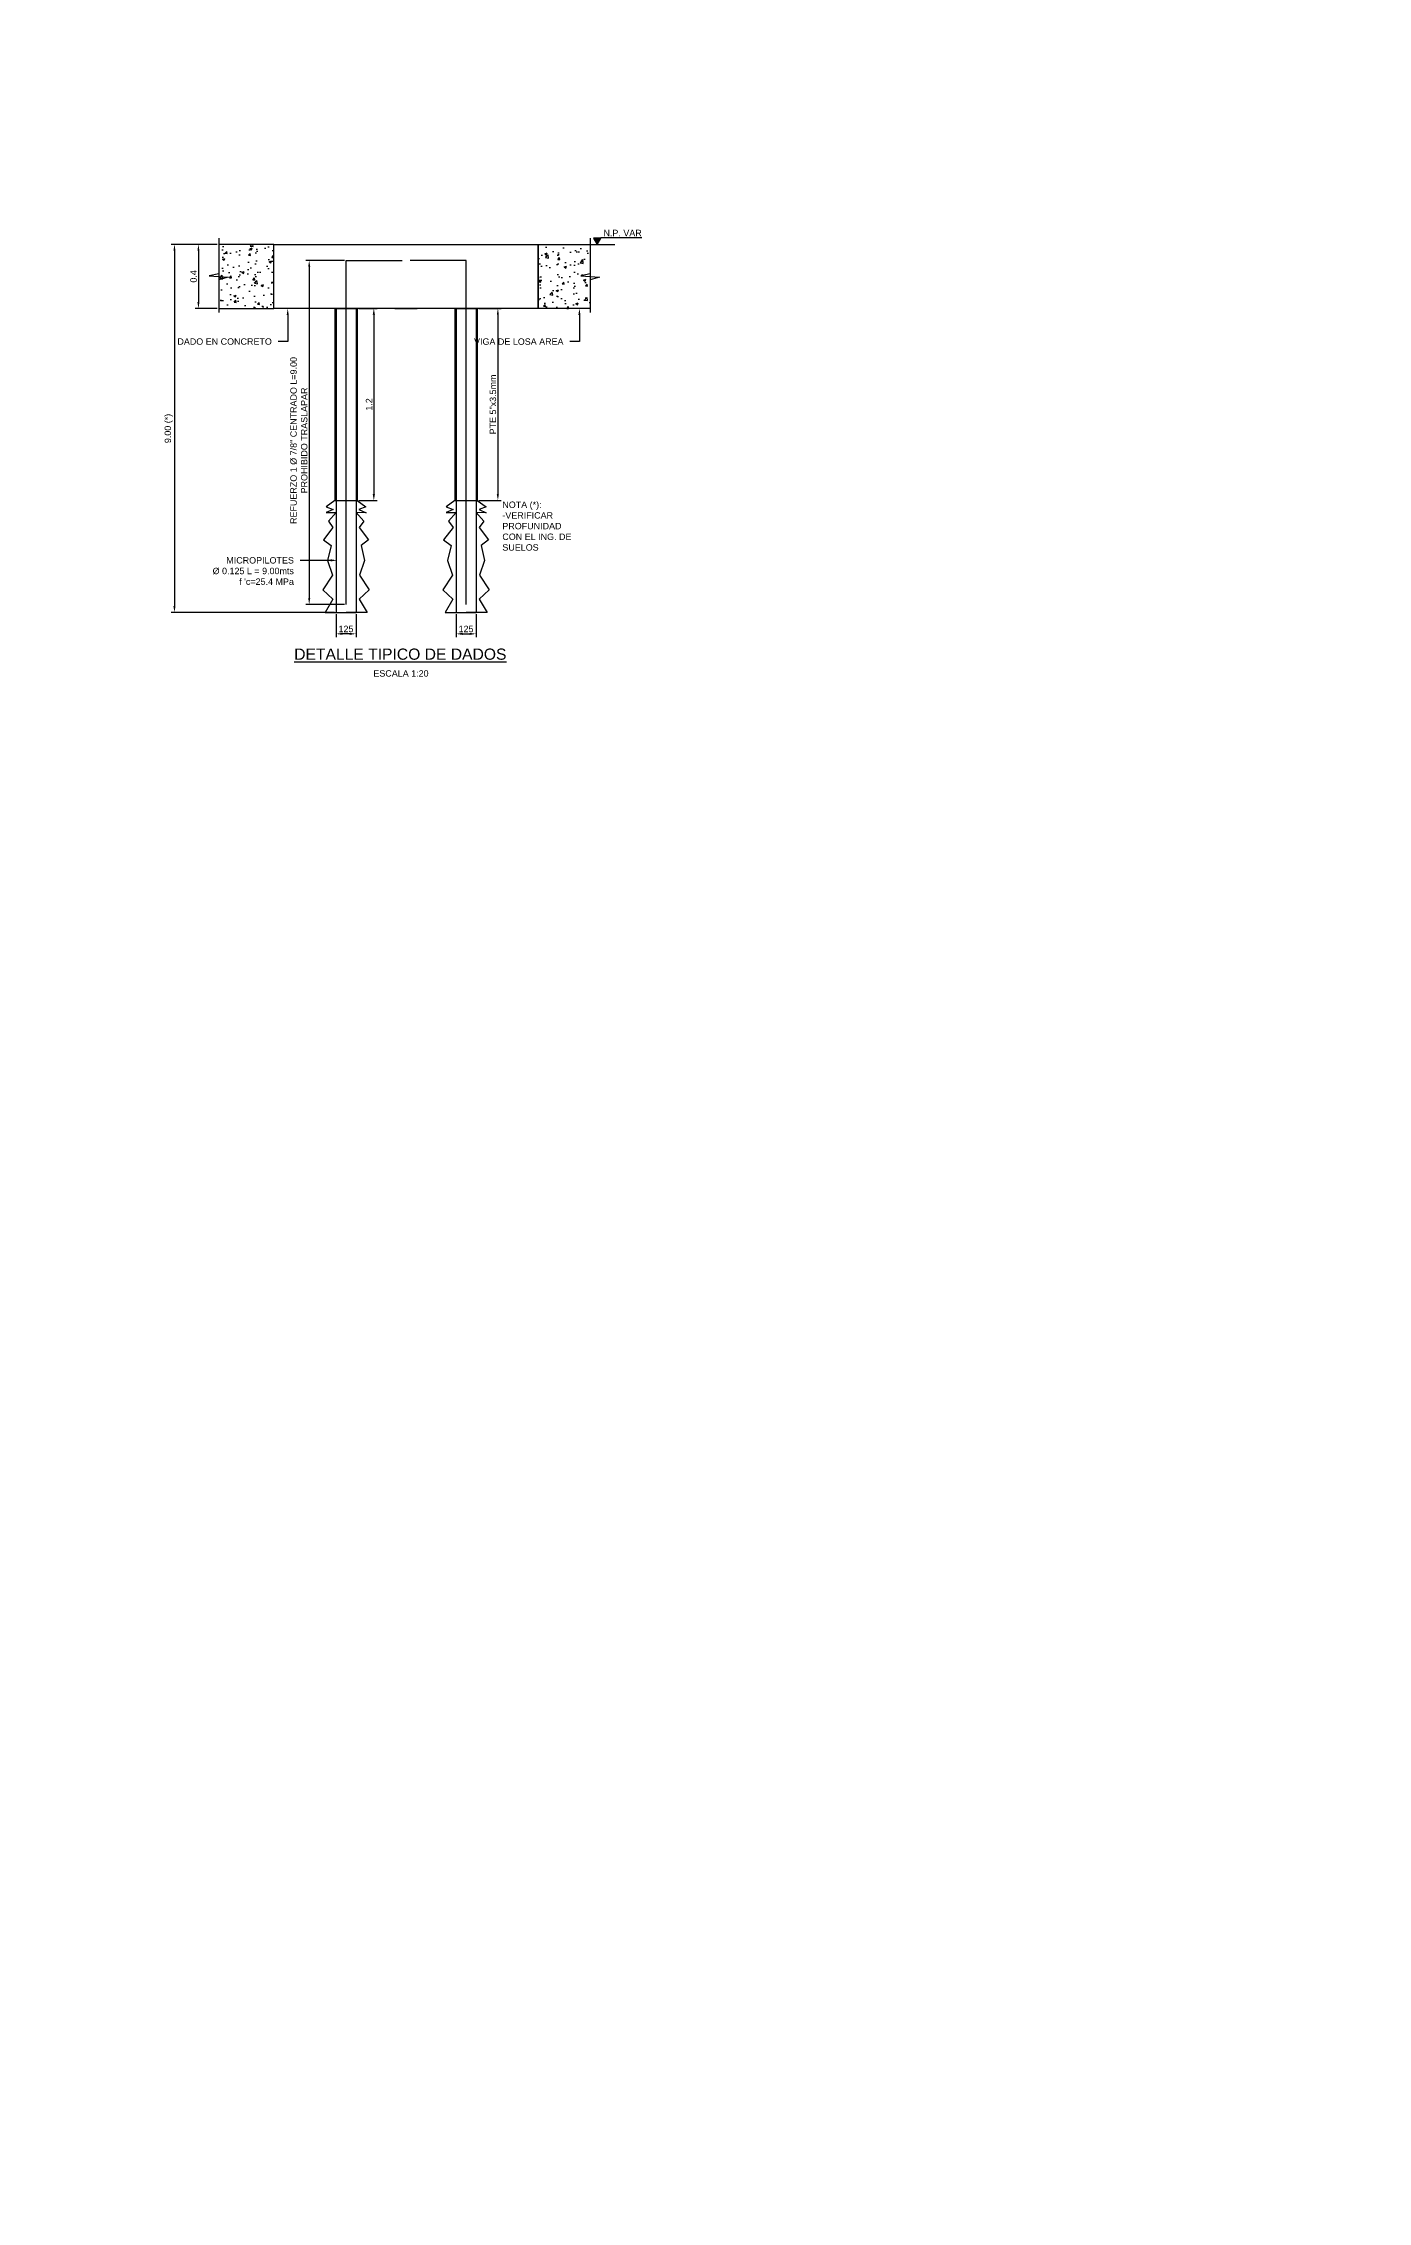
# Model space of a CAD drawing. Header units: millimetres. Extents: x -59786 to 1889966, y -10432 to 69447.
# Drawn here: x 50413 to 58687, y -415 to 13072 of the extents above; entities that cross this region are included whole.
import ezdxf
from ezdxf import colors
from ezdxf.entities.mleader import LeaderData, LeaderLine
from ezdxf.enums import TextEntityAlignment as Align
from ezdxf.math import Vec2, Vec3

# ---------------------------------------------------------------- set-up
doc = ezdxf.new("R2010")
doc.units = ezdxf.units.MM
doc.header["$LTSCALE"] = 0.2
doc.linetypes.add('HIDDEN', pattern=[9.525, 6.35, -3.175])
for name, color, linetype in [('EE-COTAS', 1, 'Continuous'), ('EE-TEXTO 1', 4, 'Continuous'), ('EE-TEXTO 2', 2, 'Continuous'), ('P1', 1, 'Continuous'), ('SIM-ACHURADOS', 8, 'Continuous'), ('SIM-COTAS', 1, 'Continuous'), ('SIM-OCULTOS', 8, 'HIDDEN'), ('SIM-PILAS', 4, 'Continuous'), ('SIM-REFUERZO', 6, 'Continuous'), ('SIM-VIGAS CIMENTACION', 5, 'Continuous')]:
    doc.layers.add(name, color=color, linetype=linetype)
doc.styles.add('ARIAL EE', font='arial.ttf')
doc.styles.get("Standard").update_dxf_attribs({"font": 'arial.ttf'})
doc.dimstyles.new('EE 1_STANDAR', dxfattribs={"dimtxt": 2, "dimasz": 2, "dimexe": 1, "dimexo": 0.5, "dimgap": 0.5, "dimtad": 1, "dimdec": 0, "dimdsep": 46, "dimtxsty": 'ARIAL EE', "dimcen": 1.5, "dimclrd": 256, "dimclre": 256, "dimclrt": 2, "dimadec": 0, "dimazin": 0, "dimtfac": 1, "dimtdec": 0, "dimtix": 1, "dimtmove": 0, "dimatfit": 2, "dimfxl": 1, "dimlwd": -1, "dimlwe": -1, "dimarcsym": 0})

# ---------------------------------------------------------------- blocks, each defined once
blk = doc.blocks.new('*D610')
at = {"layer": 'EE-COTAS', "transparency": 16777216}
for p, q in [((51499, 11815), (51362, 11815)), ((51382, 11775), (51382, 11455)), ((51499, 11415), (51362, 11415))]:
    blk.add_line(p, q, dxfattribs=at)
for points in [[(51376, 11775), (51389, 11775), (51382, 11815)], [(51376, 11455), (51389, 11455), (51382, 11415)]]:
    blk.add_solid(points, dxfattribs=at)
at = {"layer": 'EE-COTAS', "color": 2, "transparency": 16777216, "insert": (51352, 11615), "char_height": 40, "attachment_point": 5, "rotation": 90, "style": 'ARIAL EE'}
blk.add_mtext('0.4', dxfattribs=at)
blk = doc.blocks.new('NIVEL')
blk.add_hatch(color=256).paths.add_polyline_path([(0, 0), (1.15, 2), (-1.15, 2)])
blk.add_lwpolyline([(1.15, 2), (-1.15, 2), (0, 0)], close=True)
at = {"layer": 'EE-TEXTO 2', "style": 'ARIAL EE'}
blk.add_attdef('NIVEL', (1.15, 2.59), '', height=2, dxfattribs=at)
blk = doc.blocks.new('*D611')
at = {"layer": 'SIM-COTAS', "transparency": 16777216}
for p, q in [((51499, 11815), (51213, 11815)), ((51233, 11775), (51233, 9555)), ((52232, 9515), (51213, 9515))]:
    blk.add_line(p, q, dxfattribs=at)
for points in [[(51226, 11775), (51239, 11775), (51233, 11815)], [(51226, 9555), (51239, 9555), (51233, 9515)]]:
    blk.add_solid(points, dxfattribs=at)
at = {"layer": 'SIM-COTAS', "color": 2, "transparency": 16777216, "insert": (51197, 10665), "char_height": 40, "attachment_point": 5, "rotation": 90, "style": 'ARIAL EE'}
blk.add_mtext('9.00 (*)', dxfattribs=at)
blk = doc.blocks.new('*D612')
at = {"layer": 'SIM-COTAS', "transparency": 16777216}
for p, q in [((52294, 11715), (52054, 11715)), ((52074, 11675), (52074, 9605)), ((52294, 9565), (52054, 9565))]:
    blk.add_line(p, q, dxfattribs=at)
for points in [[(52068, 11675), (52081, 11675), (52074, 11715)], [(52068, 9605), (52081, 9605), (52074, 9565)]]:
    blk.add_solid(points, dxfattribs=at)
at = {"layer": 'SIM-COTAS', "color": 2, "transparency": 16777216, "insert": (52010, 10590), "char_height": 40, "attachment_point": 5, "rotation": 90, "style": 'ARIAL EE'}
blk.add_mtext('REFUERZO 1 Ø 7/8" CENTRADO L=9.00\\PPROHIBIDO TRASLAPAR', dxfattribs=at)
blk = doc.blocks.new('*D613')
at = {"layer": 'SIM-COTAS', "transparency": 16777216}
for p, q in [((52242, 9505), (52242, 9362)), ((52367, 9505), (52367, 9362)), ((52327, 9382), (52282, 9382))]:
    blk.add_line(p, q, dxfattribs=at)
for points in [[(52282, 9388), (52282, 9375), (52242, 9382)], [(52327, 9388), (52327, 9375), (52367, 9382)]]:
    blk.add_solid(points, dxfattribs=at)
at = {"layer": 'SIM-COTAS', "color": 2, "transparency": 16777216, "insert": (52304, 9412), "char_height": 40, "attachment_point": 5, "style": 'ARIAL EE'}
blk.add_mtext('125', dxfattribs=at)
blk = doc.blocks.new('*D614')
at = {"layer": 'SIM-COTAS', "transparency": 16777216}
for p, q in [((52992, 9505), (52992, 9362)), ((53117, 9505), (53117, 9362)), ((53032, 9382), (53077, 9382))]:
    blk.add_line(p, q, dxfattribs=at)
for points in [[(53032, 9388), (53032, 9375), (52992, 9382)], [(53077, 9388), (53077, 9375), (53117, 9382)]]:
    blk.add_solid(points, dxfattribs=at)
at = {"layer": 'SIM-COTAS', "color": 2, "transparency": 16777216, "insert": (53054, 9412), "char_height": 40, "attachment_point": 5, "style": 'ARIAL EE'}
blk.add_mtext('125', dxfattribs=at)
blk = doc.blocks.new('TÍTULO')
at = {"layer": 'EE-TEXTO 1', "style": 'ARIAL EE'}
blk.add_attdef('%%UVISTAENPLANTA', text='', height=3.5, dxfattribs=at).set_placement((-0.54, 3.5), align=Align.CENTER)
at = {"layer": 'EE-TEXTO 2', "style": 'ARIAL EE'}
for tag, p in [('SUBTITULO', (-0.77, -1.27)), ('ESCALA1:100', (-0.32, -5.15))]:
    blk.add_attdef(tag, text='', height=2, dxfattribs=at).set_placement(p, align=Align.CENTER)
blk = doc.blocks.new('*D608')
at = {"layer": 'SIM-COTAS', "transparency": 16777216}
for p, q in [((53134, 11415), (53273, 11415)), ((53253, 11375), (53253, 10255)), ((53134, 10215), (53273, 10215))]:
    blk.add_line(p, q, dxfattribs=at)
for points in [[(53246, 11375), (53259, 11375), (53253, 11415)], [(53246, 10255), (53259, 10255), (53253, 10215)]]:
    blk.add_solid(points, dxfattribs=at)
at = {"layer": 'SIM-COTAS', "color": 2, "transparency": 16777216, "insert": (53222, 10815), "char_height": 40, "attachment_point": 5, "rotation": 90, "style": 'ARIAL EE'}
blk.add_mtext('PTE 5"x3.5mm', dxfattribs=at)
blk = doc.blocks.new('*D609')
at = {"layer": 'EE-COTAS', "transparency": 16777216}
for p, q in [((52384, 11415), (52498, 11415)), ((52478, 11375), (52478, 10255)), ((52384, 10215), (52498, 10215))]:
    blk.add_line(p, q, dxfattribs=at)
for points in [[(52471, 11375), (52485, 11375), (52478, 11415)], [(52471, 10255), (52485, 10255), (52478, 10215)]]:
    blk.add_solid(points, dxfattribs=at)
at = {"layer": 'EE-COTAS', "color": 2, "transparency": 16777216, "insert": (52448, 10815), "char_height": 40, "attachment_point": 5, "rotation": 90, "style": 'ARIAL EE'}
blk.add_mtext('1.2', dxfattribs=at)

msp = doc.modelspace()

# ---------------------------------------------------------------- hatches: boundary and pattern name
at = {"layer": 'SIM-ACHURADOS'}
h = msp.add_hatch(dxfattribs=at)
h.set_pattern_fill('AR-CONC', color=256, scale=0.8)
h.set_pattern_definition([(50, (49405.87, 18714.06), (145.7477, -12.7513), [15.24, -167.64]), (355, (49405.87, 18714.06), (-28.1947, 152.8455), [12.192, -134.1125]), (100.4514, (49418.02, 18713), (117.553, 140.0942), [12.952, -142.4722]), (46.1842, (49405.87, 18754.7), (216.8632, -33.634), [22.86, -251.46]), (96.6356, (49423.95, 18751.9), (189.9233, 197.941), [19.428, -213.7085]), (351.184, (49405.87, 18754.7), (189.923, 197.941), [18.288, -201.168]), (21, (49426.2, 18744.54), (121.2915, -81.8122), [15.24, -167.64]), (326, (49426.2, 18744.54), (49.4416, 147.3504), [12.192, -134.112]), (71.4514, (49436.3, 18737.72), (170.7331, 65.5382), [12.952, -142.472]), (37.5, (49405.874, 18714.056), (2.4709, 67.64403), [0, -132.4864, 0, -136.144, 0, -134.62]), (7.5, (49405.874, 18714.056), (53.4557, 80.14446), [0, -77.6224, 0, -129.4384, 0, -51.308]), (327.5, (49360.56, 18714.056), (108.47248, -4.583), [0, -50.8, 0, -158.496, 0, -210.312]), (317.5, (49340.24, 18714.06), (118.5033, 20.3412), [0, -66.04, 0, -105.2576, 0, -149.352])])
h.paths.add_polyline_path([(51509.243, 11414.594), (51854.243, 11414.594), (51854.243, 11814.594), (51509.243, 11814.594)])
h = msp.add_hatch(dxfattribs=at)
h.set_pattern_fill('AR-CONC', color=256, scale=0.8)
h.set_pattern_definition([(50, (49325.87, 18714.06), (145.7477, -12.7513), [15.24, -167.64]), (355, (49325.87, 18714.06), (-28.1947, 152.8455), [12.192, -134.1125]), (100.4514, (49338.02, 18713), (117.553, 140.0942), [12.952, -142.4722]), (46.1842, (49325.87, 18754.7), (216.8632, -33.634), [22.86, -251.46]), (96.6356, (49343.95, 18751.9), (189.9233, 197.941), [19.428, -213.7085]), (351.1842, (49325.87, 18754.7), (189.9233, 197.941), [18.288, -201.168]), (21, (49346.2, 18744.54), (121.2915, -81.8122), [15.24, -167.64]), (326, (49346.2, 18744.54), (49.4416, 147.3504), [12.192, -134.112]), (71.4514, (49356.3, 18737.72), (170.7331, 65.5382), [12.952, -142.472]), (37.5, (49325.874, 18714.056), (2.47088, 67.64403), [0, -132.4864, 0, -136.144, 0, -134.62]), (7.5, (49325.874, 18714.056), (53.4557, 80.14446), [0, -77.6224, 0, -129.4384, 0, -51.308]), (327.5, (49280.56, 18714.056), (108.47248, -4.583), [0, -50.8, 0, -158.496, 0, -210.312]), (317.5, (49260.24, 18714.06), (118.5033, 20.3412), [0, -66.04, 0, -105.2576, 0, -149.352])])
h.paths.add_polyline_path([(53829.243, 11414.594), (53504.243, 11414.594), (53504.243, 11814.594), (53829.243, 11814.594)])

# ---------------------------------------------------------------- linework, layer by layer
for p, q in [((53829.243, 11814.594), (53984.059, 11814.594)), ((52234.743, 11414.594), (52234.743, 10214.594)), ((52234.743, 11414.594), (52373.743, 11414.594)), ((52373.743, 11414.594), (52373.743, 10214.594)), ((52609.743, 11414.594), (52748.743, 11414.594)), ((52984.743, 11414.594), (52984.743, 10214.594)), ((52984.743, 11414.594), (53123.743, 11414.594)), ((53123.743, 11414.594), (53123.743, 10214.594)), ((52234.743, 10214.594), (52373.743, 10214.594)), ((52984.743, 10214.594), (53123.743, 10214.594))]:
    msp.add_line(p, q)
at = {"layer": 'P1'}
for points in [[(51509.243, 11852.887), (51509.243, 11630.493), (51450.285, 11618.52), (51568.2, 11610.668), (51509.243, 11594.366), (51509.243, 11390.011)], [(53829.243, 11852.947), (53829.243, 11630.553), (53770.285, 11618.579), (53888.2, 11610.728), (53829.243, 11594.426), (53829.243, 11390.07)]]:
    msp.add_lwpolyline(points, dxfattribs=at)
at = {"layer": 'SIM-ACHURADOS'}
for points in [[(52234.743, 10214.594), (52179.53, 10174.751), (52223.538, 10158.612), (52179.25, 10139.05), (52241.743, 10139.05), (52193.764, 10086.449), (52222.82, 10046.54), (52163.824, 9969.716), (52210.643, 9933.762), (52188.996, 9840.12), (52219.978, 9749.209), (52159.951, 9656.365), (52221.644, 9598.904), (52172.971, 9514.594), (52304.243, 9514.594)], [(52373.743, 10214.594), (52428.955, 10174.751), (52384.947, 10158.612), (52429.236, 10138.361), (52366.743, 10139.05), (52414.721, 10086.449), (52385.665, 10046.54), (52444.662, 9969.716), (52397.843, 9933.762), (52419.489, 9840.12), (52388.508, 9749.209), (52448.534, 9656.365), (52386.842, 9598.904), (52435.515, 9514.594), (52304.243, 9514.594)], [(52984.743, 10214.594), (52929.53, 10174.751), (52973.538, 10158.612), (52929.25, 10139.05), (52991.743, 10139.05), (52943.764, 10086.449), (52972.82, 10046.54), (52913.824, 9969.716), (52960.643, 9933.762), (52938.996, 9840.12), (52969.978, 9749.209), (52909.951, 9656.365), (52971.644, 9598.904), (52922.971, 9514.594), (53054.243, 9514.594)], [(53123.743, 10214.594), (53178.955, 10174.751), (53134.947, 10158.612), (53179.236, 10138.361), (53116.743, 10139.05), (53164.721, 10086.449), (53135.665, 10046.54), (53194.662, 9969.716), (53147.843, 9933.762), (53169.489, 9840.12), (53138.508, 9749.209), (53198.534, 9656.365), (53136.842, 9598.904), (53185.515, 9514.594), (53054.243, 9514.594)]]:
    msp.add_lwpolyline(points, dxfattribs=at)
at = {"layer": 'SIM-OCULTOS'}
for p, q in [((52238.243, 11414.594), (52238.243, 10214.594)), ((52370.243, 11414.594), (52370.243, 10214.594)), ((52988.243, 11414.594), (52988.243, 10214.594)), ((53120.243, 11414.594), (53120.243, 10214.594))]:
    msp.add_line(p, q, dxfattribs=at)
at = {"layer": 'SIM-PILAS'}
for p, q in [((52241.743, 11414.594), (52241.743, 9514.594)), ((52366.743, 11414.594), (52366.743, 9514.594)), ((52991.743, 11414.594), (52991.743, 9514.594)), ((53116.743, 11414.594), (53116.743, 9514.594)), ((52241.743, 9514.594), (52366.743, 9514.594)), ((52991.743, 9514.594), (53116.743, 9514.594))]:
    msp.add_line(p, q, dxfattribs=at)
msp.add_lwpolyline([(53504.243, 11414.594), (51854.243, 11414.594), (51854.243, 11814.594), (53504.243, 11814.594)], close=True, dxfattribs=at)
at = {"layer": 'SIM-REFUERZO'}
for points in [[(52304.243, 9564.594), (52304.243, 11714.594), (52654.243, 11714.594)], [(53054.243, 9564.594), (53054.243, 11714.594), (52704.243, 11714.594)]]:
    msp.add_lwpolyline(points, dxfattribs=at)
at = {"layer": 'SIM-VIGAS CIMENTACION'}
for points in [[(51509.243, 11414.594), (51854.243, 11414.594), (51854.243, 11814.594), (51509.243, 11814.594)], [(53829.243, 11414.594), (53504.243, 11414.594), (53504.243, 11814.594), (53829.243, 11814.594)]]:
    msp.add_lwpolyline(points, close=True, dxfattribs=at)

# ---------------------------------------------------------------- block references
at = {"layer": 'SIM-COTAS', "xscale": 20, "yscale": 20, "zscale": 20}
msp.add_blockref('NIVEL', (53873.83, 11814.594), dxfattribs=at).add_auto_attribs({'NIVEL': '%%U N.P. VAR'})
at = {"layer": 'SIM-COTAS'}
ref = msp.add_blockref('TÍTULO', (52652.229, 9149.985), dxfattribs=dict(at, xscale=20, yscale=20, zscale=20))
ref.add_attrib('ESCALA1:100', 'ESCALA 1:20', dxfattribs={"layer": 'EE-TEXTO 2', "height": 40, "style": 'ARIAL EE'}).set_placement((52647.619, 9114.639), align=Align.CENTER)
ref.add_attrib('%%UVISTAENPLANTA', '%%UDETALLE TIPICO DE DADOS', dxfattribs={"layer": 'EE-TEXTO 1', "height": 70, "style": 'ARIAL EE'}).set_placement((52643.499, 9219.967), align=Align.CENTER)

# ---------------------------------------------------------------- texts
at = {"layer": 'SIM-COTAS', "color": 2, "insert": (53280.751, 10208.498), "char_height": 40, "width": 454.15147, "attachment_point": 1, "style": 'ARIAL EE'}
msp.add_mtext('NOTA (*):\\P-VERIFICAR PROFUNIDAD CON EL ING. DE SUELOS', dxfattribs=at)

# ---------------------------------------------------------------- dimensions: what is measured, and where the dimension line sits
at = {"layer": 'EE-COTAS'}
for base, p1, p2, picture, middle in [((51382.31, 11414.594), (51509.243, 11814.594), (51509.243, 11414.594), '*D610', (51351.887, 11614.594)), ((52478.059, 10214.594), (52373.743, 11414.594), (52373.743, 10214.594), '*D609', (52447.978, 10814.594))]:
    dim = msp.add_linear_dim(base=base, p1=p1, p2=p2, angle=90, dimstyle='EE 1_STANDAR', override={"dimdec": 2, "dimlfac": 0.001}, dxfattribs=at)
    dim.commit()
    dim.dimension.update_dxf_attribs({"geometry": picture, "text_midpoint": middle})
at = {"layer": 'SIM-COTAS'}
for base, p1, p2, text, picture, middle in [((51232.739, 9514.594), (51509.243, 11814.594), (52241.743, 9514.594), '9.00 (*)', '*D611', (51196.518, 10664.594)), ((53252.636, 10214.594), (53123.743, 11414.594), (53123.743, 10214.594), 'PTE 5"x3.5mm', '*D608', (53222.2, 10814.594))]:
    dim = msp.add_linear_dim(base=base, p1=p1, p2=p2, angle=90, text=text, dimstyle='EE 1_STANDAR', dxfattribs=at)
    dim.commit()
    dim.dimension.update_dxf_attribs({"geometry": picture, "text_midpoint": middle})
dim = msp.add_linear_dim(base=(52074.298, 9564.594), p1=(52304.243, 11714.594), p2=(52304.243, 9564.594), angle=90, text='REFUERZO 1 Ø 7/8" CENTRADO L=9.00\\PPROHIBIDO TRASLAPAR', dimstyle='EE 1_STANDAR', dxfattribs=at)
dim.commit()
dim.dimension.update_dxf_attribs({"geometry": '*D612', "text_midpoint": (52074.298, 10589.594), "dimtype": 160})
for base, p1, p2, picture, middle in [((52241.743, 9381.606), (52366.743, 9514.594), (52241.743, 9514.594), '*D613', (52304.243, 9381.606)), ((53116.743, 9381.606), (52991.743, 9514.594), (53116.743, 9514.594), '*D614', (53054.243, 9381.606))]:
    dim = msp.add_linear_dim(base=base, p1=p1, p2=p2, dimstyle='EE 1_STANDAR', dxfattribs=at)
    dim.commit()
    dim.dimension.update_dxf_attribs({"geometry": picture, "text_midpoint": middle, "dimtype": 160})

# ---------------------------------------------------------------- leaders
ml = msp.add_multileader_mtext('Standard', dxfattribs=at)
ml.set_content('4 MICROPILOTES\\PØ 0.125', color=2)
ml.set_leader_properties(color=256)
ml.build(insert=Vec2(0, 0))
ml.multileader.update_dxf_attribs({"dogleg_length": 0.003, "arrow_head_size": 50, "scale": 25})
ctx = ml.context
ctx.base_point, ctx.scale, ctx.char_height, ctx.arrow_head_size, ctx.landing_gap_size, ctx.plane_origin = Vec3(38441.06, 13045.448), 25, 50, 50, 50, Vec3(39229.429, 14602.879)
notes = []
notes.append((ctx, [(0, (1, 1, 0), (38366.06, 13045.448), (1, 0), 75, [(0, [(37887.809, 12547.752)], 0, [])])]))
ctx.mtext.insert, ctx.mtext.width, ctx.mtext.flow_direction = Vec3(38491.06, 13071.454), 585.79156, 5
ml = msp.add_multileader_mtext('Standard', dxfattribs=at)
ml.set_content('5 MICROPILOTES\\PØ 0.125', color=2)
ml.set_leader_properties(color=256)
ml.build(insert=Vec2(0, 0))
ml.multileader.update_dxf_attribs({"dogleg_length": 0.003, "arrow_head_size": 50, "scale": 25})
ctx = ml.context
ctx.base_point, ctx.scale, ctx.char_height, ctx.arrow_head_size, ctx.landing_gap_size, ctx.plane_origin = Vec3(41852.818, 13035.976), 25, 50, 50, 50, Vec3(42680.241, 14602.879)
notes.append((ctx, [(0, (1, 1, 0), (41777.818, 13035.976), (1, 0), 75, [(0, [(41338.62, 12547.752)], 0, [])])]))
ctx.mtext.insert, ctx.mtext.width, ctx.mtext.flow_direction = Vec3(41902.818, 13061.982), 585.79156, 5
ml = msp.add_multileader_mtext('Standard', dxfattribs=at)
ml.set_content('\\A1;LLENO  EN BASE GRANULAR\\PSEGUN ING. SUELOS', color=2)
ml.set_leader_properties(color=256)
ml.build(insert=Vec2(0, 0))
ml.multileader.update_dxf_attribs({"dogleg_length": 0.003, "arrow_head_size": 40, "scale": 20})
ctx = ml.context
ctx.base_point, ctx.scale, ctx.char_height, ctx.arrow_head_size, ctx.landing_gap_size, ctx.plane_origin = Vec3(48224.172, 12140.566), 20, 40, 40, 40, Vec3(48412.037, 12053.567)
notes.append((ctx, [(0, (1, 1, 0), (48164.172, 12140.566), (1, 0), 60, [(0, [(48164.172, 11716.863)], 0, [])])]))
ctx.mtext.insert, ctx.mtext.width, ctx.mtext.defined_height, ctx.mtext.flow_direction = Vec3(48264.172, 12160.907), 850.09377, 424.72, 5
at = {"layer": 'SIM-COTAS', "linetype": 'Continuous'}
ml = msp.add_multileader_mtext('Standard', dxfattribs=at)
ml.set_content('\\A1;{\\C2;PELDAÑO P1 LAM e = 3/6"}', color=256)
ml.set_leader_properties()
ml.build(insert=Vec2(0, 0))
ml.multileader.update_dxf_attribs({"dogleg_length": 0.0025, "arrow_head_size": 100, "scale": 50})
ctx = ml.context
ctx.base_point, ctx.scale, ctx.char_height, ctx.arrow_head_size, ctx.landing_gap_size, ctx.plane_origin = Vec3(5047.551, 12032.733), 50, 100, 100, 50, Vec3(833.289, -5722.216)
notes.append((ctx, [(0, (1, 1, 0), (4861.373, 12032.733), (1, 0), 186.178, [(0, [(4861.451, 11434.857)], 0, [])])]))
ctx.mtext.insert, ctx.mtext.rotation, ctx.mtext.width, ctx.mtext.defined_height, ctx.mtext.flow_direction = Vec3(5097.551, 12083.62), 6.283185307, 948.96791, 411.095, 5
ml = msp.add_multileader_mtext('Standard', dxfattribs=at)
ml.set_content('\\A1;{\\C2;DESCANSO LAM e = 3/6"}', color=256)
ml.set_leader_properties()
ml.build(insert=Vec2(0, 0))
ml.multileader.update_dxf_attribs({"dogleg_length": 0.0025, "arrow_head_size": 100, "scale": 50})
ctx = ml.context
ctx.base_point, ctx.scale, ctx.char_height, ctx.arrow_head_size, ctx.landing_gap_size, ctx.plane_origin = Vec3(6790.526, 11656.086), 50, 100, 100, 50, Vec3(2576.264, -6405.073)
notes.append((ctx, [(0, (1, 1, 0), (6604.348, 11656.086), (1, 0), 186.178, [(0, [(6604.426, 10752)], 0, [])])]))
ctx.mtext.insert, ctx.mtext.rotation, ctx.mtext.width, ctx.mtext.defined_height, ctx.mtext.flow_direction = Vec3(6840.526, 11706.973), 6.283185307, 886.56141, 411.095, 5
at = {"layer": 'SIM-COTAS'}
ml = msp.add_multileader_mtext('Standard', dxfattribs=at)
ml.set_content('\\A1;DADO EN CONCRETO', color=2)
ml.set_leader_properties(color=256)
ml.build(insert=Vec2(0, 0))
ml.multileader.update_dxf_attribs({"dogleg_length": 0.003, "arrow_head_size": 40, "scale": 20})
ctx = ml.context
ctx.base_point, ctx.scale, ctx.char_height, ctx.arrow_head_size, ctx.landing_gap_size, ctx.plane_origin = Vec3(51486.313, 11207.691), 20, 40, 40, 40, Vec3(51692.909, 10772.824)
ctx.text_align_type = 2
notes.append((ctx, [(0, (1, 1, 0), (51940.775, 11207.691), (-1, 0), 60, [(0, [(51939.971, 11414.594)], 0, [])])]))
ctx.mtext.insert, ctx.mtext.width, ctx.mtext.alignment, ctx.mtext.flow_direction = Vec3(51840.775, 11228.032), 285.42112, 3, 5
ml = msp.add_multileader_mtext('Standard', dxfattribs=at)
ml.set_content('\\A1;VIGA DE LOSA AREA', color=2)
ml.set_leader_properties(color=256)
ml.build(insert=Vec2(0, 0))
ml.multileader.update_dxf_attribs({"dogleg_length": 0.003, "arrow_head_size": 40, "scale": 20})
ctx = ml.context
ctx.base_point, ctx.scale, ctx.char_height, ctx.arrow_head_size, ctx.landing_gap_size, ctx.plane_origin = Vec3(53399.485, 11207.691), 20, 40, 40, 40, Vec3(53515.057, 10772.824)
ctx.text_align_type = 2
notes.append((ctx, [(0, (1, 1, 0), (53762.923, 11207.691), (-1, 0), 60, [(0, [(53762.119, 11414.594)], 0, [])])]))
ctx.mtext.insert, ctx.mtext.width, ctx.mtext.alignment, ctx.mtext.flow_direction = Vec3(53662.923, 11227.691), 285.42112, 3, 5
ml = msp.add_multileader_mtext('Standard', dxfattribs=at)
ml.set_content('\\A1;9Ø1/2" D.U. EN AMBAS DIRECCIONES L=2.01', color=2)
ml.set_leader_properties(color=256)
ml.build(insert=Vec2(0, 0))
ml.multileader.update_dxf_attribs({"dogleg_length": 0.003, "arrow_head_size": 50, "scale": 25})
ctx = ml.context
ctx.base_point, ctx.scale, ctx.char_height, ctx.arrow_head_size, ctx.landing_gap_size, ctx.plane_origin = Vec3(37692.07, 10726.556), 25, 50, 50, 50, Vec3(38786.099, 12260.159)
notes.append((ctx, [(0, (1, 1, 0), (37617.07, 10726.556), (1, 0), 75, [(0, [(37444.479, 10205.032)], 0, [])])]))
ctx.mtext.insert, ctx.mtext.width, ctx.mtext.flow_direction = Vec3(37742.07, 10751.982), 802.80561, 5
ml = msp.add_multileader_mtext('Standard', dxfattribs=at)
ml.set_content('\\A1;9Ø1/2" D.U. EN AMBAS DIRECCIONES L=2.01', color=2)
ml.set_leader_properties(color=256)
ml.build(insert=Vec2(0, 0))
ml.multileader.update_dxf_attribs({"dogleg_length": 0.003, "arrow_head_size": 50, "scale": 25})
ctx = ml.context
ctx.base_point, ctx.scale, ctx.char_height, ctx.arrow_head_size, ctx.landing_gap_size, ctx.plane_origin = Vec3(41142.882, 10726.556), 25, 50, 50, 50, Vec3(42236.91, 12260.159)
notes.append((ctx, [(0, (1, 1, 0), (41067.882, 10726.556), (1, 0), 75, [(0, [(40895.29, 10205.032)], 0, [])])]))
ctx.mtext.insert, ctx.mtext.width, ctx.mtext.flow_direction = Vec3(41192.882, 10751.982), 802.80561, 5
at = {"layer": 'SIM-COTAS', "linetype": 'Continuous'}
ml = msp.add_multileader_mtext('Standard', dxfattribs=at)
ml.set_content('{\\C2;PTE 300x100x7mm}', color=256)
ml.set_leader_properties()
ml.build(insert=Vec2(0, 0))
ml.multileader.update_dxf_attribs({"dogleg_length": 0.0025, "arrow_head_size": 100, "scale": 50})
ctx = ml.context
ctx.base_point, ctx.scale, ctx.char_height, ctx.arrow_head_size, ctx.landing_gap_size, ctx.plane_origin = Vec3(6459.235, 9964.038), 50, 100, 100, 50, Vec3(2244.974, -6709.823)
notes.append((ctx, [(0, (1, 1, 0), (6273.058, 9964.038), (1, 0), 186.178, [(0, [(6273.136, 10447.25)], 0, [])])]))
ctx.mtext.insert, ctx.mtext.rotation, ctx.mtext.width, ctx.mtext.defined_height, ctx.mtext.flow_direction = Vec3(6509.235, 10014.925), 6.283185307, 1223.25679, 411.095, 5
ml = msp.add_multileader_mtext('Standard', dxfattribs=at)
ml.set_content('{\\C2;CAJON ARMADO 1}', color=256)
ml.set_leader_properties()
ml.build(insert=Vec2(0, 0))
ml.multileader.update_dxf_attribs({"dogleg_length": 0.0025, "arrow_head_size": 100, "scale": 50})
ctx = ml.context
ctx.base_point, ctx.scale, ctx.char_height, ctx.arrow_head_size, ctx.landing_gap_size, ctx.plane_origin = Vec3(8262.373, 10161.179), 50, 100, 100, 50, Vec3(4048.112, -6709.823)
notes.append((ctx, [(0, (1, 1, 0), (8076.195, 10161.179), (1, 0), 186.178, [(0, [(8076.274, 10447.25)], 0, [])])]))
ctx.mtext.insert, ctx.mtext.rotation, ctx.mtext.width, ctx.mtext.defined_height, ctx.mtext.flow_direction = Vec3(8312.373, 10212.032), 6.283185307, 974.70283, 411.095, 5
at = {"layer": 'SIM-COTAS'}
ml = msp.add_multileader_mtext('Standard', dxfattribs=at)
ml.set_content('\\A1;10Ø5/8" D.U. EN AMBAS DIRECCIONES L=2.10', color=2)
ml.set_leader_properties(color=256)
ml.build(insert=Vec2(0, 0))
ml.multileader.update_dxf_attribs({"dogleg_length": 0.003, "arrow_head_size": 50, "scale": 25})
ctx = ml.context
ctx.base_point, ctx.scale, ctx.char_height, ctx.arrow_head_size, ctx.landing_gap_size, ctx.plane_origin = Vec3(37692.07, 9620.567), 25, 50, 50, 50, Vec3(38786.099, 11150.321)
notes.append((ctx, [(0, (1, 1, 0), (37617.07, 9620.567), (1, 0), 75, [(0, [(37444.479, 9945.032)], 0, [])])]))
ctx.mtext.insert, ctx.mtext.width, ctx.mtext.flow_direction = Vec3(37742.07, 9645.993), 802.80561, 5
ml = msp.add_multileader_mtext('Standard', dxfattribs=at)
ml.set_content('\\A1;10Ø5/8" D.U. EN AMBAS DIRECCIONES L=2.10', color=2)
ml.set_leader_properties(color=256)
ml.build(insert=Vec2(0, 0))
ml.multileader.update_dxf_attribs({"dogleg_length": 0.003, "arrow_head_size": 50, "scale": 25})
ctx = ml.context
ctx.base_point, ctx.scale, ctx.char_height, ctx.arrow_head_size, ctx.landing_gap_size, ctx.plane_origin = Vec3(41142.882, 9620.567), 25, 50, 50, 50, Vec3(42236.91, 11150.321)
notes.append((ctx, [(0, (1, 1, 0), (41067.882, 9620.567), (1, 0), 75, [(0, [(40895.29, 9945.032)], 0, [])])]))
ctx.mtext.insert, ctx.mtext.width, ctx.mtext.flow_direction = Vec3(41192.882, 9645.993), 802.80561, 5
ml = msp.add_multileader_mtext('Standard', dxfattribs=at)
ml.set_content("\\A1;MICROPILOTES\\PØ 0.125 L = 9.00mts\\Pf 'c=25.4 MPa", color=2)
ml.set_leader_properties(color=256)
ml.build(insert=Vec2(0, 0))
ml.multileader.update_dxf_attribs({"dogleg_length": 0.003, "arrow_head_size": 40, "scale": 20})
ctx = ml.context
ctx.base_point, ctx.scale, ctx.char_height, ctx.arrow_head_size, ctx.landing_gap_size, ctx.plane_origin = Vec3(51435.184, 9840.941), 20, 40, 40, 40, Vec3(51715.973, 9540.927)
ctx.text_align_type = 2
notes.append((ctx, [(0, (1, 1, 0), (52100.233, 9840.941), (-1, 0), 81.584, [(0, [(52248.558, 9840.941)], 0, [])])]))
ctx.mtext.insert, ctx.mtext.width, ctx.mtext.alignment, ctx.mtext.flow_direction = Vec3(51978.649, 9861.282), 518.28566, 3, 5
at = {"layer": 'SIM-COTAS', "linetype": 'Continuous'}
ml = msp.add_multileader_mtext('Standard', dxfattribs=at)
ml.set_content('\\A1;{\\C2;PELDAÑO P1 LAM e = 3/6"}', color=256)
ml.set_leader_properties()
ml.build(insert=Vec2(0, 0))
ml.multileader.update_dxf_attribs({"dogleg_length": 0.0025, "arrow_head_size": 100, "scale": 50})
ctx = ml.context
ctx.base_point, ctx.scale, ctx.char_height, ctx.arrow_head_size, ctx.landing_gap_size, ctx.plane_origin = Vec3(5047.551, 7082.448), 50, 100, 100, 50, Vec3(833.289, -10672.502)
notes.append((ctx, [(0, (1, 1, 0), (4861.373, 7082.448), (1, 0), 186.178, [(0, [(4861.451, 6484.571)], 0, [])])]))
ctx.mtext.insert, ctx.mtext.rotation, ctx.mtext.width, ctx.mtext.defined_height, ctx.mtext.flow_direction = Vec3(5097.551, 7133.334), 6.283185307, 912.09382, 411.095, 5
ml = msp.add_multileader_mtext('Standard', dxfattribs=at)
ml.set_content('\\A1;{\\C2;DESCANSO LAM e = 3/6"}', color=256)
ml.set_leader_properties()
ml.build(insert=Vec2(0, 0))
ml.multileader.update_dxf_attribs({"dogleg_length": 0.0025, "arrow_head_size": 100, "scale": 50})
ctx = ml.context
ctx.base_point, ctx.scale, ctx.char_height, ctx.arrow_head_size, ctx.landing_gap_size, ctx.plane_origin = Vec3(6790.526, 6943.42), 50, 100, 100, 50, Vec3(2576.264, -11355.145)
notes.append((ctx, [(0, (1, 1, 0), (6604.348, 6943.42), (1, 0), 186.178, [(0, [(6604.426, 5801.929)], 0, [])])]))
ctx.mtext.insert, ctx.mtext.rotation, ctx.mtext.width, ctx.mtext.defined_height, ctx.mtext.flow_direction = Vec3(6840.526, 6994.306), 6.283185307, 886.56141, 411.095, 5
ml = msp.add_multileader_mtext('Standard', dxfattribs=at)
ml.set_content('{\\C2;PTE 300x100x7mm}', color=256)
ml.set_leader_properties()
ml.build(insert=Vec2(0, 0))
ml.multileader.update_dxf_attribs({"dogleg_length": 0.0025, "arrow_head_size": 100, "scale": 50})
ctx = ml.context
ctx.base_point, ctx.scale, ctx.char_height, ctx.arrow_head_size, ctx.landing_gap_size, ctx.plane_origin = Vec3(6459.235, 5013.966), 50, 100, 100, 50, Vec3(2244.974, -11659.895)
notes.append((ctx, [(0, (1, 1, 0), (6273.058, 5013.966), (1, 0), 186.178, [(0, [(6273.136, 5497.179)], 0, [])])]))
ctx.mtext.insert, ctx.mtext.rotation, ctx.mtext.width, ctx.mtext.defined_height, ctx.mtext.flow_direction = Vec3(6509.235, 5064.853), 6.283185307, 1223.25679, 411.095, 5
ml = msp.add_multileader_mtext('Standard', dxfattribs=at)
ml.set_content('{\\C2;CAJON ARMADO 1}', color=256)
ml.set_leader_properties()
ml.build(insert=Vec2(0, 0))
ml.multileader.update_dxf_attribs({"dogleg_length": 0.0025, "arrow_head_size": 100, "scale": 50})
ctx = ml.context
ctx.base_point, ctx.scale, ctx.char_height, ctx.arrow_head_size, ctx.landing_gap_size, ctx.plane_origin = Vec3(8269.005, 5179.277), 50, 100, 100, 50, Vec3(4054.743, -11659.895)
notes.append((ctx, [(0, (1, 1, 0), (8082.827, 5179.277), (1, 0), 186.178, [(0, [(8082.905, 5497.179)], 0, [])])]))
ctx.mtext.insert, ctx.mtext.rotation, ctx.mtext.width, ctx.mtext.defined_height, ctx.mtext.flow_direction = Vec3(8319.005, 5230.129), 6.283185307, 974.70283, 411.095, 5
ml = msp.add_multileader_mtext('Standard', dxfattribs=at)
ml.set_content('\\A1;{\\C2;PELDAÑO P1 LAM e = 3/6"}', color=256)
ml.set_leader_properties()
ml.build(insert=Vec2(0, 0))
ml.multileader.update_dxf_attribs({"dogleg_length": 0.0025, "arrow_head_size": 100, "scale": 50})
ctx = ml.context
ctx.base_point, ctx.scale, ctx.char_height, ctx.arrow_head_size, ctx.landing_gap_size, ctx.plane_origin = Vec3(5047.551, 2133.876), 50, 100, 100, 50, Vec3(833.289, -15621.073)
notes.append((ctx, [(0, (1, 1, 0), (4861.373, 2133.876), (1, 0), 186.178, [(0, [(4861.451, 1536)], 0, [])])]))
ctx.mtext.insert, ctx.mtext.rotation, ctx.mtext.width, ctx.mtext.defined_height, ctx.mtext.flow_direction = Vec3(5097.551, 2184.763), 6.283185307, 920.22663, 411.095, 5
ml = msp.add_multileader_mtext('Standard', dxfattribs=at)
ml.set_content('\\A1;{\\C2;DESCANSO LAM e = 3/6"}', color=256)
ml.set_leader_properties()
ml.build(insert=Vec2(0, 0))
ml.multileader.update_dxf_attribs({"dogleg_length": 0.0025, "arrow_head_size": 100, "scale": 50})
ctx = ml.context
ctx.base_point, ctx.scale, ctx.char_height, ctx.arrow_head_size, ctx.landing_gap_size, ctx.plane_origin = Vec3(6724.699, 1881.587), 50, 100, 100, 50, Vec3(2510.436, -16307.841)
notes.append((ctx, [(0, (1, 1, 0), (6538.521, 1881.587), (1, 0), 186.178, [(0, [(6538.598, 849.232)], 0, [])])]))
ctx.mtext.insert, ctx.mtext.rotation, ctx.mtext.width, ctx.mtext.defined_height, ctx.mtext.flow_direction = Vec3(6774.699, 1932.474), 6.283185307, 886.56141, 411.095, 5
ml = msp.add_multileader_mtext('Standard', dxfattribs=at)
ml.set_content('{\\C2;PTE 50x50x2mm}', color=256)
ml.set_leader_properties()
ml.build(insert=Vec2(0, 0))
ml.multileader.update_dxf_attribs({"dogleg_length": 0.0025, "arrow_head_size": 100, "scale": 50})
ctx = ml.context
ctx.base_point, ctx.scale, ctx.char_height, ctx.arrow_head_size, ctx.landing_gap_size, ctx.plane_origin = Vec3(7913.568, 1881.587), 50, 100, 100, 50, Vec3(3699.306, -16309.841)
notes.append((ctx, [(0, (1, 1, 0), (7727.39, 1881.587), (1, 0), 186.178, [(0, [(7727.468, 847.232)], 0, [])])]))
ctx.mtext.insert, ctx.mtext.rotation, ctx.mtext.width, ctx.mtext.defined_height, ctx.mtext.flow_direction = Vec3(7963.568, 1932.44), 6.283185307, 974.70283, 411.095, 5
ml = msp.add_multileader_mtext('Standard', dxfattribs=at)
ml.set_content('{\\C2;CAJON ARMADO 1}', color=256)
ml.set_leader_properties()
ml.build(insert=Vec2(0, 0))
ml.multileader.update_dxf_attribs({"dogleg_length": 0.0025, "arrow_head_size": 100, "scale": 50})
ctx = ml.context
ctx.base_point, ctx.scale, ctx.char_height, ctx.arrow_head_size, ctx.landing_gap_size, ctx.plane_origin = Vec3(8239.247, 1359.116), 50, 100, 100, 50, Vec3(4024.985, 18006.109)
notes.append((ctx, [(0, (1, 1, 0), (8053.069, 1359.116), (1, 0), 186.178, [(0, [(8052.991, 849.036)], 0, [])])]))
ctx.mtext.insert, ctx.mtext.width, ctx.mtext.defined_height, ctx.mtext.flow_direction = Vec3(8289.247, 1409.969), 974.70283, 411.095, 5
ml = msp.add_multileader_mtext('Standard', dxfattribs=at)
ml.set_content('{\\C2;PTE 300x100x7mm}', color=256)
ml.set_leader_properties()
ml.build(insert=Vec2(0, 0))
ml.multileader.update_dxf_attribs({"dogleg_length": 0.0025, "arrow_head_size": 100, "scale": 50})
ctx = ml.context
ctx.base_point, ctx.scale, ctx.char_height, ctx.arrow_head_size, ctx.landing_gap_size, ctx.plane_origin = Vec3(6444.983, -315.49), 50, 100, 100, 50, Vec3(2230.721, -16308.038)
notes.append((ctx, [(0, (1, 1, 0), (6258.805, -315.49), (1, 0), 186.178, [(0, [(6258.863, 549.25)], 0, [])])]))
ctx.mtext.insert, ctx.mtext.rotation, ctx.mtext.width, ctx.mtext.defined_height, ctx.mtext.flow_direction = Vec3(6494.983, -264.603), 6.283185307, 1235.9242, 411.095, 5
ctx.mtext.has_bg_fill, ctx.mtext.bg_color, ctx.mtext.bg_scale_factor, ctx.mtext.bg_transparency, ctx.mtext.use_window_bg_color = 1, -1073741824, 1.5, 0, 1
for ctx, leaders in notes:
    for number, flags, end, landing, length, lines in leaders:
        leader = LeaderData()
        leader.index, (leader.has_last_leader_line, leader.has_dogleg_vector, leader.attachment_direction) = number, flags
        leader.last_leader_point, leader.dogleg_vector, leader.dogleg_length = Vec3(end), Vec3(landing), length
        for number, points, colour, breaks in lines:
            line = LeaderLine()
            line.index, line.vertices, line.color, line.breaks = number, Vec3.list(points), colors.encode_raw_color(colour), breaks
            leader.lines.append(line)
        ctx.leaders.append(leader)

doc.saveas('drawing.dxf')
